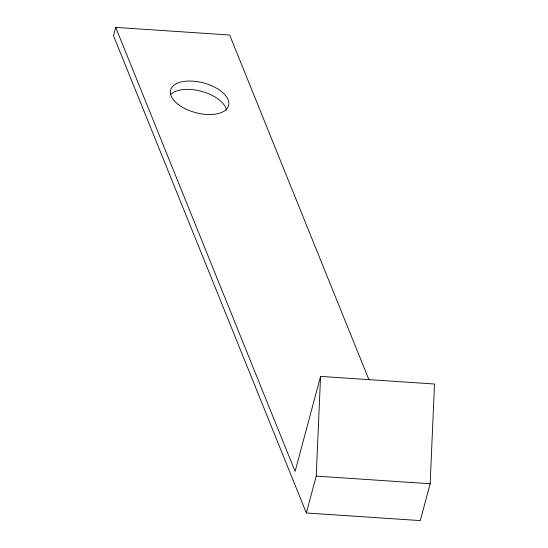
<?xml version="1.0" encoding="UTF-8"?>
<svg xmlns="http://www.w3.org/2000/svg" width="548" height="548" viewBox="0 0 548 548"><rect width="100%" height="100%" fill="white"/><g stroke="black" fill="none" stroke-linecap="round" stroke-linejoin="round"><path stroke-width="0.82" d="M306.339 512.983L316.223 476.116L320.566 376.401L434.502 384.011L430.159 483.733L420.282 520.6L306.339 512.983L113.498 35.702L115.724 27.4L229.66 35.017L369.01 379.894M320.566 376.401L295.112 471.383L115.724 27.4M316.223 476.116L430.159 483.733M170.681 94.462A30.017 15.371 15 0 1 202.061 91.454A30.017 15.371 15 0 1 226.495 110.169M178.299 104.463A30.017 15.371 15 0 0 227.639 107.757A30.017 15.371 15 0 0 192.875 81.138A30.017 15.371 15 0 0 178.299 104.463"/></g></svg>
